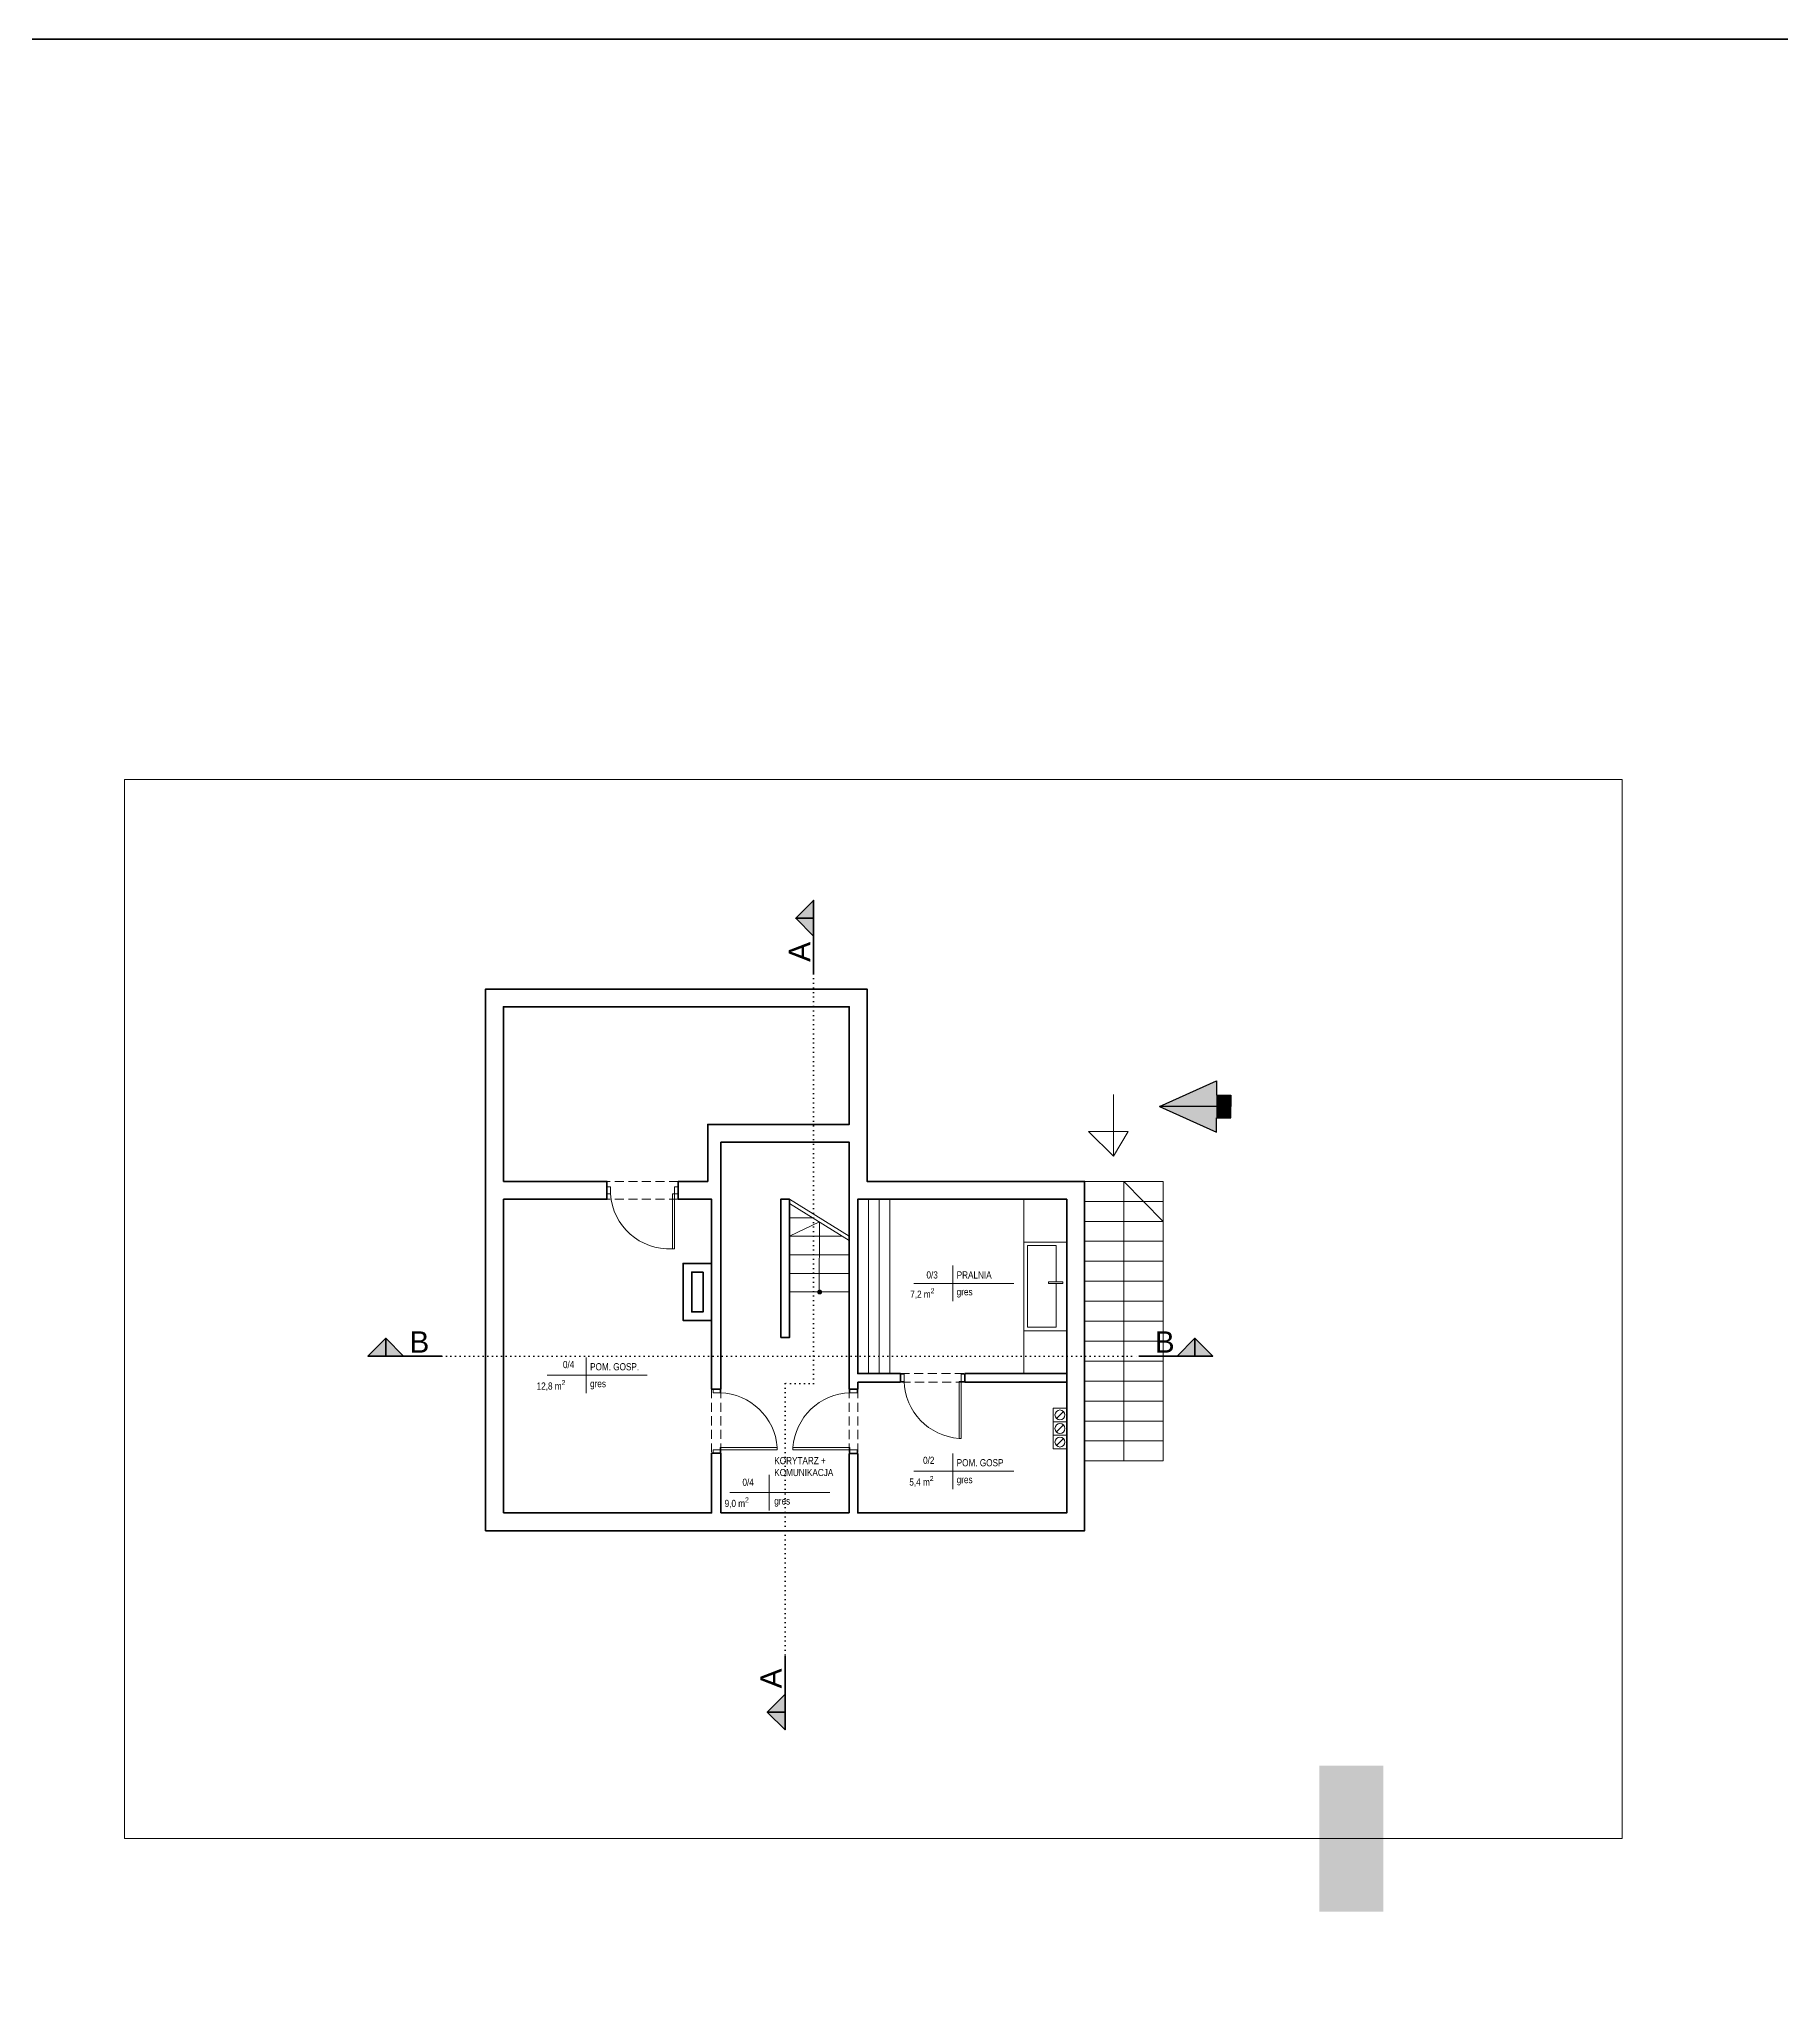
# Model space of a CAD drawing. Header units: millimetres. Extents: x -2481 to 45049, y -11067 to 11055.
# Drawn here: x 2363 to 4806, y 8299 to 11055 of the extents above; entities that cross this region are included whole.
import ezdxf

# ---------------------------------------------------------------- set-up
doc = ezdxf.new("R2010")
doc.units = ezdxf.units.MM
doc.linetypes.add('DASHED', pattern=[19.05, 12.7, -6.35])
doc.linetypes.add('DOT', pattern=[6.35, 0, -6.35])
for name, color, linetype, lineweight in [('A-ELEWACJA CIENKA', 11, 'Continuous', 13), ('A-meble', 254, 'Continuous', 5), ('A-murowane', 3, 'Continuous', 35), ('A-p.widokowa', 6, 'Continuous', 15), ('A-pod', 6, 'DASHED', 15), ('A-schody', 2, 'Continuous', 5), ('A-stolarka', 1, 'Continuous', 5), ('A17_OPIS_WARSTW', 22, 'Continuous', 9), ('B-linia przekrojowa', 255, 'DOT', 30), ('B-opis', 7, 'Continuous', 0), ('B-STOLARKA OKIENNA', 32, 'Continuous', 0)]:
    doc.layers.add(name, color=color, linetype=linetype, lineweight=lineweight)
doc.styles.get("Standard").update_dxf_attribs({"font": 'arial.ttf'})

# ---------------------------------------------------------------- blocks, each defined once
blk = doc.blocks.new('A$C443F3476')
at = {"layer": 'A-p.widokowa'}
for p, q in [((19, 57), (0, 57)), ((19, 57), (19, 0)), ((19, 38), (0, 38)), ((4.6, 52.4), (14.4, 42.6)), ((4.6, 33.4), (14.4, 23.6)), ((19, 19), (0, 19)), ((19, 0), (0, 0)), ((4.6, 14.4), (14.4, 4.6))]:
    blk.add_line(p, q, dxfattribs=at)
for centre in [(9.5, 47.5), (9.5, 28.5), (9.5, 9.5)]:
    blk.add_circle(centre, 7, dxfattribs=at)
blk = doc.blocks.new('A$C4D3D61A9')
at = {"layer": 'A-stolarka'}
for points in [[(5, 5), (8, 5), (8, 85), (5, 85)], [(0, -5), (5, -5), (5, 5), (0, 5)], [(85, -5), (90, -5), (90, 5), (85, 5)]]:
    blk.add_lwpolyline(points, close=True, dxfattribs=at)
blk.add_arc((2.1, 2.2), 83, 1.9196, 85.8911, dxfattribs=at)
blk = doc.blocks.new('A$C560A2D75')
at = {"layer": 'A-murowane'}
h = blk.add_hatch(color=256, dxfattribs=at)
h.dxf.hatch_style = 1
h.paths.add_polyline_path([(-78.5, 25), (-53.5, 0), (-103.5, 0)])
blk.add_line((-103.5, 0), (0, 0), dxfattribs=at)
blk.add_lwpolyline([(-78.5, 0), (-78.5, 25), (-53.5, 0), (-103.5, 0), (-78.5, 25)], dxfattribs=at)
blk = doc.blocks.new('A$C5F224DCF')
at = {"layer": 'B-linia przekrojowa'}
blk.add_line((-481.5, 0), (496.3, 0), dxfattribs=at)
at = {"layer": 'A17_OPIS_WARSTW'}
blk.add_blockref('A$C560A2D75', (-481.5, 0), dxfattribs=at)
at = {"layer": 'A17_OPIS_WARSTW', "xscale": -1}
blk.add_blockref('A$C560A2D75', (496.3, 0), dxfattribs=at)
at = {"layer": 'B-opis', "char_height": 30, "attachment_point": 1}
for insert in [(-526.9, 34.8), (518.4, 34.8)]:
    blk.add_mtext_dynamic_manual_height_columns('B', width=13.143, gutter_width=12.5, heights=[0], dxfattribs=dict(at, insert=insert))
blk = doc.blocks.new('A$C3B5F2327')
at = {"layer": 'B-linia przekrojowa'}
blk.add_lwpolyline([(-485, 289.1), (-485, -388.3), (-525, -388.3), (-525, -790.9)], dxfattribs=at)
at = {"layer": 'A17_OPIS_WARSTW', "xscale": -1, "rotation": 90}
blk.add_blockref('A$C560A2D75', (-485, 185.6), dxfattribs=at)
at = {"layer": 'A17_OPIS_WARSTW', "rotation": 90}
blk.add_blockref('A$C560A2D75', (-525, -770.6), dxfattribs=at)
at = {"layer": 'B-opis', "char_height": 30, "rotation": 90}
for insert, attachment_point in [((-519.8, 230.9), 3), ((-559.8, -816), 1)]:
    blk.add_mtext_dynamic_manual_height_columns('A', width=13.143, gutter_width=12.5, heights=[0], dxfattribs=dict(at, insert=insert, attachment_point=attachment_point))
blk = doc.blocks.new('A$C03B87020')
at = {"layer": 'A-stolarka'}
for points in [[(0, 5), (5, 5), (5, -5), (0, -5)], [(95, 5), (100, 5), (100, -5), (95, -5)], [(5, -5), (8, -5), (8, -82), (5, -82)]]:
    blk.add_lwpolyline(points, close=True, dxfattribs=at)
blk.add_arc((12.5, 0.6), 82.7, 266.8709, 356.1505, dxfattribs=at)

msp = doc.modelspace()

# ---------------------------------------------------------------- hatches: boundary and pattern name
at = {"layer": 'A-schody'}
h = msp.add_hatch(color=256, dxfattribs=at)
h.dxf.hatch_style = 1
edge = h.paths.add_edge_path()
edge.add_arc((3457.74, 9298.19), 2.76, 0, 360)
at = {"layer": 'B-STOLARKA OKIENNA', "transparency": 33554628}
h = msp.add_hatch(color=256, dxfattribs=at)
h.dxf.hatch_style = 1
edge = h.paths.add_edge_path()
edge.add_line((4158.36, 8428.95), (4158.36, 8633.95))
edge.add_line((4158.36, 8633.95), (4248.36, 8633.95))
edge.add_line((4248.36, 8633.95), (4248.36, 8428.95))
h = msp.add_hatch(color=256, dxfattribs=at)
h.dxf.hatch_style = 1
edge = h.paths.add_edge_path()
edge.add_line((4158.36, 8428.95), (4158.36, 8633.95))
edge.add_line((4158.36, 8633.95), (4248.36, 8633.95))
edge.add_line((4248.36, 8633.95), (4248.36, 8428.95))

# ---------------------------------------------------------------- linework, layer by layer
msp.add_line((4034.29, 9558.16), (3934.29, 9558.16))
msp.add_line((4034.29, 9558.16), (3934.29, 9558.16))
for points in [[(3934.29, 9558.16), (4014.29, 9594.16), (4014.29, 9574.16), (4034.29, 9574.16), (4034.29, 9558.16)], [(3934.29, 9558.16), (4014.29, 9522.16), (4014.29, 9542.16), (4034.29, 9542.16), (4034.29, 9558.16)]]:
    msp.add_lwpolyline(points)
for points in [[(3934.29, 9558.16), (4014.29, 9594.16), (4014.29, 9558.16)], [(4034.29, 9574.16), (4014.29, 9574.16), (4034.29, 9558.16), (4014.29, 9558.16)], [(3934.29, 9558.16), (4014.29, 9522.16), (4014.29, 9558.16)], [(4034.29, 9542.16), (4014.29, 9542.16), (4034.29, 9558.16), (4014.29, 9558.16)]]:
    msp.add_solid(points)
at = {"layer": 'A-ELEWACJA CIENKA'}
for p, q in [((3804.29, 9243.77), (3804.29, 9368.16)), ((3804.29, 8988.16), (3804.29, 9208.16))]:
    msp.add_line(p, q, dxfattribs=at)
at = {"layer": 'A-meble'}
for p, q in [((3526.29, 9183.77), (3526.29, 9428.16)), ((3541.29, 9183.77), (3541.29, 9428.16)), ((3556.29, 9183.77), (3556.29, 9428.16)), ((3744.29, 9368.16), (3744.29, 9428.16)), ((3744.29, 9243.77), (3744.29, 9368.16)), ((3744.29, 9368.16), (3804.29, 9368.16)), ((3744.29, 9243.77), (3804.29, 9243.77)), ((3744.29, 9243.77), (3744.29, 9183.77))]:
    msp.add_line(p, q, dxfattribs=at)
msp.add_lwpolyline([(3789.29, 9309.77), (3789.29, 9248.77), (3749.29, 9248.77), (3749.29, 9363.16), (3789.29, 9363.16), (3789.29, 9312.16)], dxfattribs=at)
msp.add_lwpolyline([(3799.01, 9312.16), (3778.68, 9312.16), (3778.68, 9309.77), (3799.01, 9309.77)], close=True, dxfattribs=at)
at = {"layer": 'A-murowane'}
for p, q in [((3014.29, 9428.16), (3014.29, 8988.16)), ((3259.29, 9428.16), (3259.29, 9453.16)), ((3571.29, 9183.77), (3571.29, 9171.77)), ((3661.29, 9183.77), (3661.29, 9171.77)), ((3499.29, 9071.77), (3499.29, 8988.16)), ((3511.29, 9071.77), (3499.29, 9071.77)), ((3319.29, 8988.16), (3499.29, 8988.17))]:
    msp.add_line(p, q, dxfattribs=at)
for points in [[(260.68, 11054.88), (19645.25, 11054.88), (19645.25, 2841.68), (260.68, 2841.68)], [(3403.29, 9234.16), (3403.29, 9428.16), (3415.29, 9428.16), (3415.29, 9234.16)], [(3294.29, 9326.12), (3294.29, 9270.12), (3278.29, 9270.12), (3278.29, 9326.12)]]:
    msp.add_lwpolyline(points, close=True, dxfattribs=at)
for points in [[(2989.29, 9453.16), (2989.29, 9722.85), (3524.29, 9722.85), (3524.29, 9453.16), (3829.29, 9453.16), (3829.29, 8963.16), (3633.79, 8963.16), (2989.29, 8963.16), (2989.29, 9428.16)], [(3014.29, 9453.16), (3014.29, 9698.16), (3499.29, 9698.16), (3499.29, 9533.16), (3300.79, 9533.16), (3300.79, 9453.16), (3259.29, 9453.16)], [(3499.29, 9458.16), (3499.29, 9508.16), (3319.29, 9508.16), (3319.29, 9161.86), (3306.29, 9161.86), (3306.29, 9428.16), (3259.29, 9428.16)], [(3499.37, 9508.16), (3499.37, 9333.77), (3499.28, 9161.77), (3511.29, 9161.77), (3511.29, 9171.77)], [(2989.29, 9428.16), (2989.29, 9453.16)], [(3014.29, 9453.16), (3159.29, 9453.16), (3159.29, 9428.16), (3014.29, 9428.16)], [(3511.29, 9071.77), (3511.29, 8988.16), (3631.79, 8988.16), (3804.29, 8988.16), (3804.29, 9428.16), (3631.79, 9428.16), (3511.29, 9428.16), (3511.29, 9183.77), (3571.29, 9183.77)], [(3306.29, 9338.12), (3306.29, 9258.12), (3266.29, 9258.12), (3266.29, 9338.12), (3306.29, 9338.12)], [(3661.29, 9183.77), (3804.29, 9183.77)], [(3511.29, 9171.77), (3571.29, 9171.77)], [(3661.29, 9171.77), (3804.29, 9171.77)], [(3014.29, 8988.16), (3096.79, 8988.16), (3306.29, 8988.16), (3306.29, 9071.86)], [(3306.79, 9071.86), (3319.29, 9071.86), (3319.29, 8988.16)]]:
    msp.add_lwpolyline(points, dxfattribs=at)
at = {"layer": 'A-p.widokowa', "ltscale": 5}
for p, q in [((3869.99, 9575.18), (3869.99, 9488.61)), ((3869.99, 9488.61), (3834.95, 9523.13)), ((3834.95, 9523.13), (3890.58, 9523.13)), ((3890.58, 9523.13), (3869.99, 9488.61))]:
    msp.add_line(p, q, dxfattribs=at)
at = {"layer": 'A-p.widokowa', "color": 251, "ltscale": 5}
msp.add_line((3259.29, 9428.16), (3259.29, 9453.16), dxfattribs=at)
msp.add_lwpolyline([(2483.02, 8531.8), (4583.02, 8531.8), (4583.02, 10016.8), (2483.02, 10016.8)], close=True, dxfattribs=at)
at = {"layer": 'A-pod'}
for p, q in [((3259.29, 9453.16), (3159.29, 9453.16)), ((3259.29, 9428.16), (3159.29, 9428.16)), ((3571.29, 9183.77), (3661.29, 9183.77)), ((3306.29, 9161.86), (3306.25, 9071.86)), ((3319.29, 9161.87), (3319.25, 9071.87)), ((3499.28, 9161.77), (3499.23, 9071.77)), ((3511.29, 9161.77), (3511.29, 9071.77)), ((3661.29, 9171.77), (3571.29, 9171.77))]:
    msp.add_line(p, q, dxfattribs=at)
at = {"layer": 'A-schody'}
for p, q in [((3499.36, 9376.19), (3415.29, 9428.13)), ((3829.29, 9453.16), (3939.29, 9453.16)), ((3884.29, 9061.16), (3884.29, 9453.16)), ((3884.29, 9453.16), (3939.29, 9397.16)), ((3939.29, 9061.16), (3939.29, 9453.16)), ((3499.35, 9370.32), (3415.29, 9422.25)), ((3447.8, 9402.16), (3415.29, 9402.16)), ((3829.29, 9425.16), (3939.29, 9425.16)), ((3457.32, 9396.28), (3415.29, 9376.16)), ((3489.84, 9376.19), (3415.29, 9376.19)), ((3829.29, 9397.16), (3939.29, 9397.16)), ((3499.29, 9350.19), (3415.29, 9350.19)), ((3829.29, 9369.16), (3939.29, 9369.16)), ((3499.29, 9324.19), (3415.29, 9324.19)), ((3499.29, 9186.16), (3499.37, 9333.77)), ((3829.29, 9341.16), (3939.29, 9341.16)), ((3415.29, 9298.19), (3499.29, 9298.19)), ((3829.29, 9313.16), (3939.29, 9313.16)), ((3829.29, 9285.16), (3939.29, 9285.16)), ((3829.29, 9257.16), (3939.29, 9257.16)), ((3829.29, 9229.16), (3939.29, 9229.16)), ((3829.29, 9201.16), (3939.29, 9201.16)), ((3829.29, 9173.16), (3939.29, 9173.16)), ((3829.29, 9145.16), (3939.29, 9145.16)), ((3829.29, 9117.16), (3939.29, 9117.16)), ((3829.29, 9089.16), (3939.29, 9089.16)), ((3829.29, 9061.16), (3939.29, 9061.16))]:
    msp.add_line(p, q, dxfattribs=at)
msp.add_lwpolyline([(3457.29, 9295.47), (3457.32, 9396.28)], dxfattribs=at)
msp.add_circle((3457.74, 9298.19), 2.76, dxfattribs=at)
at = {"layer": 'B-opis'}
for p, q in [((3644.65, 9285.15), (3644.65, 9335.15)), ((3589.63, 9310.15), (3729.87, 9310.15)), ((3130.49, 9156.42), (3130.49, 9206.42)), ((3075.47, 9181.42), (3215.71, 9181.42)), ((3644.65, 9021.8), (3644.65, 9071.8)), ((3386.93, 8991.8), (3386.93, 9041.8)), ((3589.63, 9046.8), (3729.87, 9046.8)), ((3331.91, 9016.8), (3472.14, 9016.8))]:
    msp.add_line(p, q, dxfattribs=at)

# ---------------------------------------------------------------- block references
at = {"layer": 'A-ELEWACJA CIENKA', "xscale": -1}
msp.add_blockref('A$C03B87020', (3259.29, 9440.66), dxfattribs=at)
at = {"layer": 'A-p.widokowa', "color": 251, "ltscale": 5}
for name, p in [('A$C3B5F2327', (3934.29, 9558.16)), ('A$C5F224DCF', (3409.29, 9208.16))]:
    msp.add_blockref(name, p, dxfattribs=at)
at = {"layer": 'A-stolarka'}
for p, rotation in [((3661.29, 9177.77), 180), ((3505.29, 9071.77), 90.00000000000001)]:
    msp.add_blockref('A$C4D3D61A9', p, dxfattribs=dict(at, rotation=rotation))
at = {"layer": 'A-stolarka', "xscale": -1, "rotation": 270}
msp.add_blockref('A$C4D3D61A9', (3313.3, 9071.77), dxfattribs=at)
at = {"layer": 'A17_OPIS_WARSTW', "xscale": -1}
msp.add_blockref('A$C443F3476', (3804.29, 9078.16), dxfattribs=at)

# ---------------------------------------------------------------- texts
at = {"layer": 'B-opis', "char_height": 10, "attachment_point": 1}
for s, width, insert in [('{\\fArial Narrow|b0|i0|c0|p34;0/\\fArial Narrow|b0|i0|c238|p34;3}', 11.8184, (3607.53, 9327.01)), ('{\\fArial Narrow|b0|i0|c0|p34;PRALNIA}', 11.8184, (3649.96, 9327.01)), ('\\A1;{\\fArial Narrow|b0|i0|c0|p34; \\fArial Narrow|b0|i0|c238|p34;7\\fArial Narrow|b0|i0|c0|p34;,\\fArial Narrow|b0|i0|c238|p34;2\\fArial Narrow|b0|i0|c0|p34; m\\H0.7x;\\S2^ ;}', 62.6674, (3581.59, 9303.32)), ('{\\fArial Narrow|b0|i0|c0|p34;gres}', 71.5609, (3649.93, 9303.32)), ('{\\fArial Narrow|b0|i0|c0|p34;0/\\fArial Narrow|b0|i0|c238|p34;4}', 11.8184, (3097.74, 9201.35)), ('{\\fArial Narrow|b0|i0|c238|p34;POM. GOSP.}', 112.7447, (3135.81, 9198.29)), ('\\A1;{\\fArial Narrow|b0|i0|c0|p34; \\fArial Narrow|b0|i0|c238|p34;12\\fArial Narrow|b0|i0|c0|p34;,\\fArial Narrow|b0|i0|c238|p34;8\\fArial Narrow|b0|i0|c0|p34; m\\H0.7x;\\S2^ ;}', 91.7474, (3057.68, 9174.59)), ('{\\fArial Narrow|b0|i0|c0|p34;gres}', 71.5609, (3135.77, 9174.59)), ('{\\fArial Narrow|b0|i0|c238|p34;KORYTARZ + KOMUNIKACJA}', 85.9539, (3394.15, 9066.61)), ('{\\fArial Narrow|b0|i0|c0|p34;0/2}', 11.8184, (3602.8, 9067.03)), ('{\\fArial Narrow|b0|i0|c238|p34;POM. GOSP}', 110.2647, (3649.96, 9063.66)), ('{\\fArial Narrow|b0|i0|c0|p34;0/\\fArial Narrow|b0|i0|c238|p34;4}', 11.8184, (3349.47, 9036.25)), ('\\A1;{\\fArial Narrow|b0|i0|c0|p34; 5,\\fArial Narrow|b0|i0|c238|p34;4\\fArial Narrow|b0|i0|c0|p34; m\\H0.7x;\\S2^ ;}', 62.6674, (3580.33, 9039.97)), ('{\\fArial Narrow|b0|i0|c0|p34;gres}', 71.5609, (3649.93, 9039.97)), ('\\A1;{\\fArial Narrow|b0|i0|c0|p34; \\fArial Narrow|b0|i0|c238|p34;9\\fArial Narrow|b0|i0|c0|p34;,\\fArial Narrow|b0|i0|c238|p34;0\\fArial Narrow|b0|i0|c0|p34; m\\H0.7x;\\S2^ ;}', 83.0919, (3321.32, 9009.97)), ('{\\fArial Narrow|b0|i0|c0|p34;gres}', 71.5609, (3394.11, 9009.97))]:
    msp.add_mtext_dynamic_manual_height_columns(s, width=width, gutter_width=12.5, heights=[0], dxfattribs=dict(at, insert=insert))

doc.saveas('drawing.dxf')
